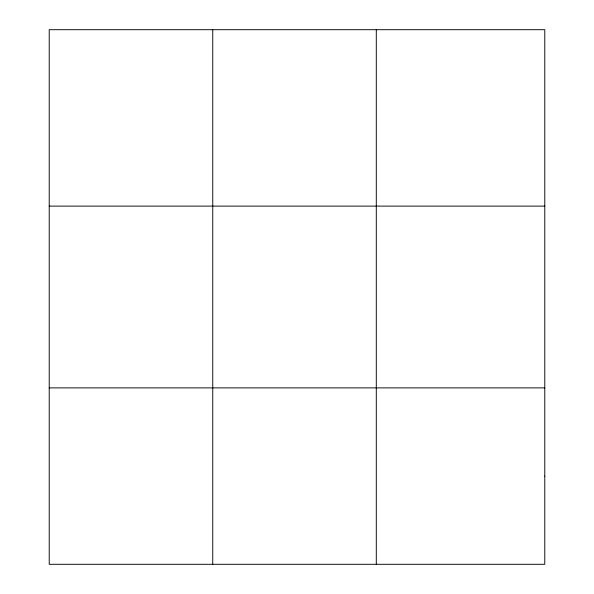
<?xml version="1.0" encoding="UTF-8"?>
<svg xmlns="http://www.w3.org/2000/svg" width="594" height="594" viewBox="0 0 594 594"><rect width="100%" height="100%" fill="white"/><g stroke="black" fill="none" stroke-linecap="round" stroke-linejoin="round"><path stroke-width="0.89" d="M212.756 29.7L212.756 564.3M376.292 29.7L376.292 564.3M49.22 206.118L544.78 206.118M49.22 387.882L544.78 387.882M544.78 476.091L544.78 564.3L49.22 564.3L49.22 29.7L544.78 29.7L544.78 476.091"/></g></svg>
